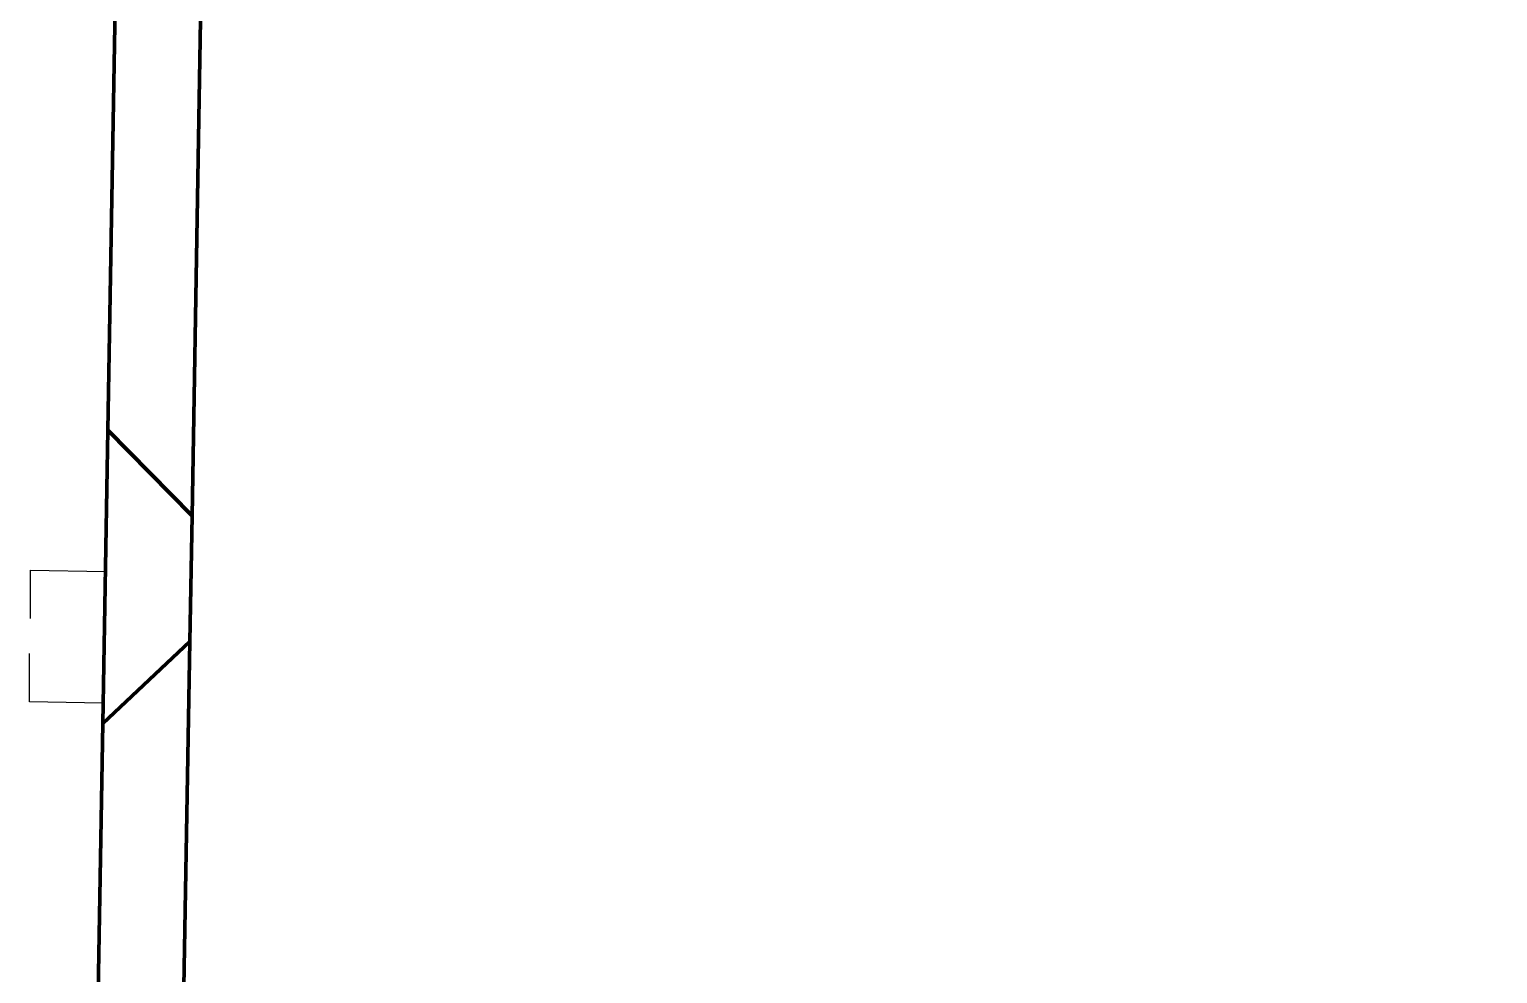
# Model space of a CAD drawing. Header units: millimetres. Extents: x 0 to 673989, y 0 to 383369.
# Drawn here: x 251633 to 254208, y 187973 to 189628 of the extents above; entities that cross this region are included whole.
import ezdxf

# ---------------------------------------------------------------- set-up
doc = ezdxf.new("R2010")
doc.units = ezdxf.units.MM
doc.header["$LTSCALE"] = 500
doc.layers.add('PDF _A_BUD_DESKI NIEWIDOCZNE', color=7, linetype='Continuous')
doc.layers.add('przekrój', color=140, linetype='Continuous', lineweight=80)

msp = doc.modelspace()

# ---------------------------------------------------------------- linework, layer by layer
at = {"layer": 'PDF _A_BUD_DESKI NIEWIDOCZNE', "lineweight": 25}
for points in [[(251635, 188595.1), (251635, 188679.8), (251766.3, 188677.7), (251764.2, 188593)], [(251764.2, 188531.6), (251762, 188447), (251632.9, 188449.1), (251632.9, 188533.8)]]:
    msp.add_lwpolyline(points, dxfattribs=at)
at = {"layer": 'przekrój'}
for points in [[(260931.7, 184909.9), (260912.7, 184909.9), (258635.1, 184935.3), (258575.8, 185085.6), (260914.8, 185060.2), (261048.1, 192297.3), (251978, 192324.8), (251918.7, 188775.1), (251770.5, 188925.4), (251831.9, 192475.1), (251851, 192475.1)], [(251721.8, 185007.3), (251702.8, 185007.3), (251762, 188411), (251914.5, 188554.9), (251855.2, 185157.6), (253165.4, 185142.8), (253112.5, 184992.5), (251853.1, 185007.3), (251834, 185007.3)]]:
    msp.add_lwpolyline(points, dxfattribs=at)
msp.add_lwpolyline([(251918.7, 188775.1), (251914.5, 188554.9), (251762, 188411), (251770.5, 188925.4)], close=True, dxfattribs=at)

doc.saveas('drawing.dxf')
